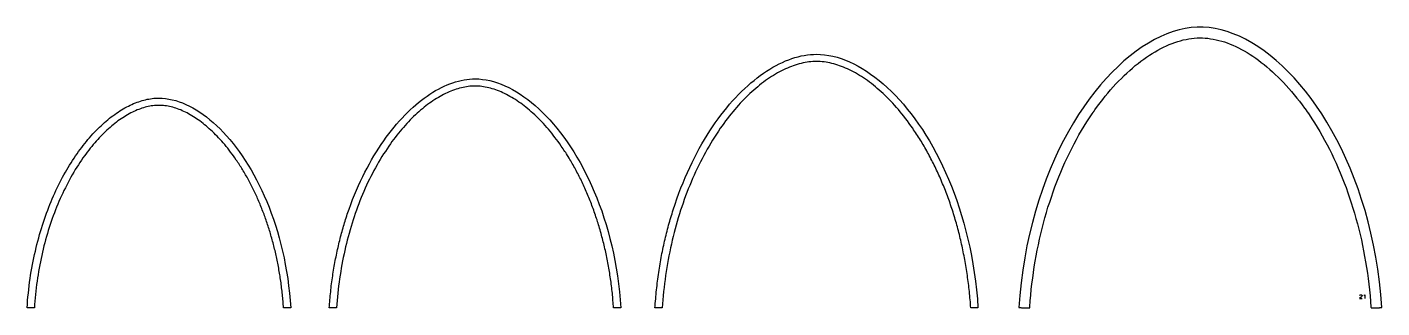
# Model space of a CAD drawing. Extents: x 57 to 189, y -88 to -29.
# Drawn here: x 133.5 to 151.11, y -59.39 to -55.74 of the extents above; entities that cross this region are included whole.
import ezdxf

# ---------------------------------------------------------------- set-up
doc = ezdxf.new("R2010")
doc.units = 0
doc.layers.add('NAILERS', color=18, linetype='CONTINUOUS')

msp = doc.modelspace()

# ---------------------------------------------------------------- linework, layer by layer
at = {"layer": 'NAILERS'}
for points in [[(151.108, -59.387), (151.095, -59.219), (151.077, -59.053), (151.055, -58.89), (151.03, -58.73), (151, -58.574), (150.966, -58.42), (150.929, -58.271), (150.889, -58.124), (150.845, -57.982), (150.798, -57.842), (150.748, -57.707), (150.695, -57.575), (150.64, -57.448), (150.582, -57.324), (150.521, -57.204), (150.458, -57.088), (150.393, -56.977), (150.326, -56.869), (150.257, -56.766), (150.187, -56.668), (150.114, -56.574), (150.041, -56.484), (149.966, -56.399), (149.89, -56.319), (149.813, -56.244), (149.735, -56.173), (149.656, -56.108), (149.577, -56.048), (149.497, -55.992), (149.417, -55.942), (149.337, -55.897), (149.257, -55.858), (149.177, -55.824), (149.097, -55.795), (149.018, -55.772), (148.939, -55.755), (148.861, -55.744), (148.784, -55.738), (148.707, -55.738), (148.63, -55.744), (148.552, -55.756), (148.473, -55.774), (148.394, -55.797), (148.314, -55.826), (148.234, -55.861), (148.154, -55.901), (148.074, -55.946), (147.994, -55.996), (147.914, -56.052), (147.835, -56.113), (147.756, -56.179), (147.679, -56.25), (147.602, -56.325), (147.525, -56.406), (147.451, -56.491), (147.377, -56.581), (147.305, -56.675), (147.235, -56.774), (147.166, -56.877), (147.099, -56.985), (147.034, -57.097), (146.971, -57.213), (146.911, -57.333), (146.853, -57.457), (146.798, -57.585), (146.745, -57.717), (146.695, -57.853), (146.649, -57.992), (146.605, -58.135), (146.565, -58.282), (146.528, -58.432), (146.495, -58.585), (146.465, -58.742), (146.44, -58.902), (146.418, -59.065), (146.401, -59.231), (146.389, -59.387), (146.389, -59.387), (146.39, -59.387), (146.391, -59.388), (146.393, -59.388), (146.396, -59.388), (146.398, -59.388), (146.401, -59.388), (146.405, -59.388), (146.409, -59.388), (146.413, -59.388), (146.417, -59.388), (146.422, -59.389), (146.427, -59.389), (146.432, -59.389), (146.437, -59.389), (146.442, -59.389), (146.448, -59.389), (146.453, -59.39), (146.459, -59.39), (146.464, -59.39), (146.47, -59.39), (146.475, -59.39), (146.48, -59.39), (146.486, -59.391), (146.491, -59.391), (146.496, -59.391), (146.5, -59.391), (146.505, -59.391), (146.509, -59.391), (146.513, -59.392), (146.516, -59.392), (146.52, -59.392), (146.523, -59.392), (146.525, -59.392), (146.527, -59.392), (146.529, -59.392), (146.53, -59.392), (146.53, -59.392), (146.53, -59.392), (146.53, -59.392), (146.53, -59.392), (146.53, -59.392), (146.53, -59.392), (146.53, -59.391), (146.53, -59.391), (146.53, -59.391), (146.53, -59.391), (146.53, -59.391), (146.53, -59.391), (146.53, -59.391), (146.53, -59.391), (146.53, -59.39), (146.53, -59.39), (146.53, -59.39), (146.53, -59.39), (146.53, -59.39), (146.53, -59.39), (146.53, -59.39), (146.53, -59.39), (146.53, -59.389), (146.53, -59.389), (146.53, -59.389), (146.53, -59.389), (146.53, -59.389), (146.53, -59.389), (146.53, -59.389), (146.53, -59.389), (146.53, -59.389), (146.53, -59.388), (146.53, -59.388), (146.53, -59.388), (146.53, -59.388), (146.53, -59.388), (146.53, -59.388), (146.53, -59.388), (146.53, -59.388), (146.531, -59.376), (146.537, -59.301), (146.543, -59.226), (146.551, -59.152), (146.559, -59.078), (146.569, -59.004), (146.579, -58.931), (146.59, -58.858), (146.602, -58.785), (146.615, -58.713), (146.628, -58.641), (146.643, -58.57), (146.658, -58.499), (146.674, -58.428), (146.692, -58.358), (146.71, -58.289), (146.728, -58.219), (146.748, -58.151), (146.768, -58.083), (146.79, -58.016), (146.812, -57.949), (146.835, -57.883), (146.859, -57.817), (146.883, -57.752), (146.908, -57.688), (146.934, -57.624), (146.961, -57.561), (146.989, -57.499), (147.017, -57.438), (147.047, -57.377), (147.077, -57.317), (147.107, -57.257), (147.139, -57.199), (147.171, -57.141), (147.204, -57.084), (147.238, -57.028), (147.272, -56.973), (147.307, -56.919), (147.343, -56.865), (147.355, -56.849), (147.355, -56.848), (147.356, -56.848), (147.356, -56.847), (147.356, -56.846), (147.357, -56.846), (147.357, -56.845), (147.358, -56.844), (147.358, -56.844), (147.359, -56.843), (147.359, -56.842), (147.36, -56.842), (147.36, -56.841), (147.36, -56.84), (147.361, -56.84), (147.361, -56.839), (147.362, -56.838), (147.362, -56.838), (147.363, -56.837), (147.363, -56.837), (147.364, -56.836), (147.364, -56.835), (147.365, -56.835), (147.365, -56.834), (147.365, -56.833), (147.366, -56.833), (147.366, -56.832), (147.367, -56.831), (147.367, -56.831), (147.368, -56.83), (147.368, -56.829), (147.369, -56.829), (147.369, -56.828), (147.369, -56.828), (147.37, -56.827), (147.37, -56.826), (147.371, -56.826), (147.371, -56.825), (147.379, -56.814), (147.412, -56.768), (147.445, -56.724), (147.479, -56.68), (147.512, -56.638), (147.547, -56.596), (147.581, -56.556), (147.616, -56.517), (147.651, -56.478), (147.686, -56.441), (147.722, -56.405), (147.758, -56.37), (147.793, -56.336), (147.83, -56.303), (147.866, -56.271), (147.902, -56.24), (147.939, -56.211), (147.976, -56.182), (148.012, -56.155), (148.049, -56.129), (148.086, -56.105), (148.123, -56.081), (148.16, -56.059), (148.197, -56.038), (148.234, -56.018), (148.271, -55.999), (148.308, -55.982), (148.345, -55.966), (148.381, -55.951), (148.418, -55.938), (148.455, -55.926), (148.491, -55.915), (148.527, -55.906), (148.563, -55.898), (148.599, -55.891), (148.635, -55.886), (148.67, -55.882), (148.706, -55.88), (148.741, -55.879), (148.775, -55.879), (148.81, -55.881), (148.846, -55.884), (148.881, -55.889), (148.917, -55.895), (148.953, -55.902), (148.989, -55.911), (149.026, -55.921), (149.062, -55.932), (149.099, -55.945), (149.135, -55.959), (149.172, -55.975), (149.209, -55.991), (149.246, -56.009), (149.283, -56.028), (149.32, -56.049), (149.357, -56.071), (149.394, -56.094), (149.431, -56.118), (149.468, -56.143), (149.505, -56.17), (149.541, -56.198), (149.578, -56.227), (149.614, -56.257), (149.651, -56.288), (149.687, -56.32), (149.723, -56.354), (149.759, -56.388), (149.794, -56.424), (149.83, -56.461), (149.865, -56.499), (149.9, -56.538), (149.935, -56.578), (149.969, -56.619), (150.003, -56.661), (150.037, -56.704), (150.07, -56.748), (150.103, -56.793), (150.126, -56.825), (150.126, -56.825), (150.127, -56.826), (150.127, -56.827), (150.128, -56.828), (150.128, -56.829), (150.129, -56.829), (150.129, -56.83), (150.13, -56.831), (150.131, -56.832), (150.131, -56.832), (150.132, -56.833), (150.132, -56.834), (150.133, -56.835), (150.133, -56.835), (150.134, -56.836), (150.134, -56.837), (150.135, -56.838), (150.135, -56.839), (150.136, -56.839), (150.136, -56.84), (150.137, -56.841), (150.138, -56.842), (150.138, -56.842), (150.139, -56.843), (150.139, -56.844), (150.14, -56.845), (150.14, -56.846), (150.141, -56.846), (150.141, -56.847), (150.142, -56.848), (150.142, -56.849), (150.143, -56.849), (150.143, -56.85), (150.144, -56.851), (150.144, -56.852), (150.145, -56.852), (150.146, -56.853), (150.146, -56.854), (150.146, -56.854), (150.146, -56.854), (150.146, -56.854), (150.146, -56.854), (150.146, -56.854), (150.146, -56.855), (150.146, -56.855), (150.147, -56.855), (150.147, -56.855), (150.147, -56.855), (150.147, -56.855), (150.147, -56.855), (150.147, -56.855), (150.147, -56.855), (150.147, -56.855), (150.147, -56.855), (150.147, -56.855), (150.147, -56.855), (150.147, -56.855), (150.147, -56.855), (150.147, -56.855), (150.147, -56.855), (150.147, -56.856), (150.147, -56.856), (150.147, -56.856), (150.147, -56.856), (150.147, -56.856), (150.147, -56.856), (150.147, -56.856), (150.147, -56.856), (150.148, -56.856), (150.148, -56.856), (150.148, -56.856), (150.148, -56.856), (150.148, -56.856), (150.148, -56.856), (150.148, -56.856), (150.148, -56.856), (150.162, -56.877), (150.197, -56.93), (150.232, -56.985), (150.266, -57.04), (150.3, -57.096), (150.332, -57.153), (150.364, -57.21), (150.396, -57.269), (150.426, -57.328), (150.456, -57.388), (150.485, -57.448), (150.513, -57.51), (150.54, -57.572), (150.567, -57.635), (150.593, -57.698), (150.618, -57.763), (150.642, -57.827), (150.666, -57.893), (150.689, -57.959), (150.71, -58.025), (150.732, -58.093), (150.752, -58.16), (150.771, -58.229), (150.79, -58.298), (150.808, -58.367), (150.825, -58.437), (150.841, -58.507), (150.856, -58.578), (150.87, -58.649), (150.884, -58.721), (150.897, -58.793), (150.908, -58.865), (150.919, -58.938), (150.929, -59.011), (150.939, -59.085), (150.947, -59.158), (150.954, -59.233), (150.961, -59.307), (150.966, -59.382), (150.967, -59.388), (150.967, -59.388), (150.967, -59.388), (150.967, -59.388), (150.967, -59.388), (150.967, -59.388), (150.967, -59.388), (150.967, -59.388), (150.967, -59.389), (150.967, -59.389), (150.967, -59.389), (150.967, -59.389), (150.967, -59.389), (150.967, -59.389), (150.967, -59.389), (150.967, -59.389), (150.967, -59.389), (150.967, -59.39), (150.967, -59.39), (150.967, -59.39), (150.967, -59.39), (150.967, -59.39), (150.967, -59.39), (150.967, -59.39), (150.967, -59.39), (150.967, -59.391), (150.967, -59.391), (150.967, -59.391), (150.967, -59.391), (150.967, -59.391), (150.967, -59.391), (150.967, -59.391), (150.967, -59.391), (150.967, -59.392), (150.967, -59.392), (150.967, -59.392), (150.967, -59.392), (150.967, -59.392), (150.967, -59.392), (150.968, -59.392), (150.969, -59.392), (150.97, -59.392), (150.972, -59.392), (150.975, -59.392), (150.978, -59.392), (150.981, -59.392), (150.984, -59.392), (150.988, -59.391), (150.993, -59.391), (150.997, -59.391), (151.002, -59.391), (151.007, -59.391), (151.012, -59.391), (151.017, -59.39), (151.022, -59.39), (151.028, -59.39), (151.033, -59.39), (151.039, -59.39), (151.044, -59.39), (151.05, -59.389), (151.055, -59.389), (151.061, -59.389), (151.066, -59.389), (151.071, -59.389), (151.076, -59.389), (151.08, -59.388), (151.085, -59.388), (151.089, -59.388), (151.092, -59.388), (151.096, -59.388), (151.099, -59.388), (151.102, -59.388), (151.104, -59.388), (151.106, -59.388), (151.107, -59.387), (151.108, -59.387)], [(145.858, -59.392), (145.858, -59.392), (145.858, -59.392), (145.857, -59.392), (145.857, -59.392), (145.856, -59.392), (145.855, -59.392), (145.853, -59.392), (145.852, -59.392), (145.85, -59.392), (145.849, -59.392), (145.847, -59.392), (145.845, -59.392), (145.843, -59.392), (145.84, -59.392), (145.838, -59.392), (145.836, -59.392), (145.833, -59.392), (145.831, -59.392), (145.828, -59.392), (145.825, -59.392), (145.823, -59.392), (145.82, -59.392), (145.817, -59.392), (145.814, -59.392), (145.811, -59.392), (145.809, -59.392), (145.806, -59.392), (145.803, -59.392), (145.8, -59.392), (145.797, -59.392), (145.795, -59.392), (145.792, -59.392), (145.79, -59.392), (145.787, -59.392), (145.785, -59.392), (145.782, -59.392), (145.78, -59.392), (145.778, -59.392), (145.776, -59.392), (145.774, -59.392), (145.772, -59.392), (145.771, -59.392), (145.769, -59.392), (145.768, -59.392), (145.767, -59.392), (145.766, -59.392), (145.765, -59.392), (145.765, -59.392), (145.764, -59.392), (145.764, -59.392), (145.762, -59.366), (145.761, -59.339), (145.759, -59.312), (145.756, -59.286), (145.754, -59.259), (145.752, -59.233), (145.749, -59.206), (145.746, -59.18), (145.744, -59.154), (145.741, -59.127), (145.738, -59.101), (145.734, -59.075), (145.731, -59.049), (145.728, -59.023), (145.724, -58.997), (145.721, -58.971), (145.717, -58.945), (145.713, -58.919), (145.709, -58.893), (145.705, -58.867), (145.701, -58.841), (145.696, -58.816), (145.692, -58.79), (145.687, -58.764), (145.682, -58.739), (145.677, -58.713), (145.672, -58.688), (145.667, -58.663), (145.662, -58.637), (145.657, -58.612), (145.651, -58.587), (145.646, -58.562), (145.64, -58.537), (145.634, -58.512), (145.628, -58.487), (145.622, -58.462), (145.616, -58.438), (145.61, -58.413), (145.604, -58.388), (145.597, -58.364), (145.591, -58.339), (145.584, -58.315), (145.577, -58.291), (145.57, -58.266), (145.563, -58.242), (145.556, -58.218), (145.549, -58.194), (145.541, -58.17), (145.534, -58.146), (145.526, -58.122), (145.518, -58.099), (145.511, -58.075), (145.503, -58.052), (145.495, -58.028), (145.486, -58.005), (145.478, -57.981), (145.47, -57.958), (145.461, -57.935), (145.453, -57.912), (145.444, -57.889), (145.435, -57.866), (145.426, -57.844), (145.417, -57.821), (145.408, -57.798), (145.399, -57.776), (145.389, -57.754), (145.38, -57.731), (145.37, -57.709), (145.361, -57.687), (145.351, -57.665), (145.341, -57.643), (145.331, -57.621), (145.321, -57.6), (145.311, -57.578), (145.3, -57.557), (145.29, -57.535), (145.279, -57.514), (145.269, -57.493), (145.258, -57.472), (145.247, -57.451), (145.236, -57.43), (145.225, -57.409), (145.214, -57.388), (145.203, -57.368), (145.192, -57.347), (145.18, -57.327), (145.169, -57.307), (145.157, -57.287), (145.145, -57.267), (145.133, -57.247), (145.122, -57.227), (145.109, -57.208), (145.097, -57.188), (145.085, -57.169), (145.073, -57.15), (145.06, -57.13), (145.048, -57.111), (145.035, -57.092), (145.022, -57.074), (145.01, -57.055), (144.987, -57.023), (144.964, -56.991), (144.941, -56.959), (144.918, -56.929), (144.894, -56.898), (144.87, -56.869), (144.847, -56.84), (144.823, -56.811), (144.798, -56.783), (144.774, -56.756), (144.75, -56.729), (144.725, -56.703), (144.7, -56.677), (144.675, -56.652), (144.65, -56.627), (144.625, -56.603), (144.6, -56.58), (144.575, -56.558), (144.549, -56.536), (144.524, -56.514), (144.498, -56.493), (144.473, -56.473), (144.447, -56.454), (144.421, -56.435), (144.396, -56.416), (144.37, -56.399), (144.344, -56.382), (144.318, -56.366), (144.292, -56.35), (144.267, -56.335), (144.241, -56.321), (144.215, -56.307), (144.189, -56.295), (144.163, -56.282), (144.137, -56.271), (144.112, -56.26), (144.086, -56.25), (144.06, -56.241), (144.035, -56.232), (144.009, -56.224), (143.984, -56.217), (143.958, -56.211), (143.933, -56.205), (143.908, -56.2), (143.883, -56.196), (143.858, -56.192), (143.833, -56.19), (143.808, -56.188), (143.784, -56.186), (143.759, -56.186), (143.735, -56.186), (143.71, -56.188), (143.686, -56.19), (143.661, -56.192), (143.636, -56.196), (143.611, -56.2), (143.586, -56.205), (143.56, -56.211), (143.535, -56.217), (143.509, -56.224), (143.484, -56.232), (143.458, -56.241), (143.433, -56.25), (143.407, -56.26), (143.381, -56.271), (143.356, -56.282), (143.33, -56.295), (143.304, -56.307), (143.278, -56.321), (143.252, -56.335), (143.226, -56.35), (143.201, -56.366), (143.175, -56.382), (143.149, -56.399), (143.123, -56.416), (143.097, -56.435), (143.072, -56.454), (143.046, -56.473), (143.02, -56.493), (142.995, -56.514), (142.969, -56.536), (142.944, -56.558), (142.919, -56.58), (142.894, -56.603), (142.868, -56.627), (142.843, -56.652), (142.819, -56.677), (142.794, -56.703), (142.769, -56.729), (142.745, -56.756), (142.72, -56.783), (142.696, -56.811), (142.672, -56.84), (142.648, -56.869), (142.625, -56.898), (142.601, -56.929), (142.578, -56.959), (142.555, -56.991), (142.532, -57.023), (142.509, -57.055), (142.484, -57.092), (142.458, -57.13), (142.434, -57.169), (142.409, -57.208), (142.385, -57.247), (142.362, -57.287), (142.339, -57.327), (142.316, -57.368), (142.293, -57.409), (142.271, -57.451), (142.25, -57.493), (142.229, -57.535), (142.208, -57.578), (142.188, -57.621), (142.168, -57.665), (142.148, -57.709), (142.129, -57.754), (142.111, -57.798), (142.093, -57.844), (142.075, -57.889), (142.058, -57.935), (142.041, -57.981), (142.024, -58.028), (142.008, -58.075), (141.993, -58.122), (141.978, -58.17), (141.963, -58.218), (141.949, -58.266), (141.935, -58.315), (141.922, -58.364), (141.909, -58.413), (141.896, -58.462), (141.884, -58.512), (141.873, -58.562), (141.862, -58.612), (141.851, -58.663), (141.841, -58.713), (141.832, -58.764), (141.823, -58.816), (141.814, -58.867), (141.806, -58.919), (141.798, -58.971), (141.791, -59.023), (141.784, -59.075), (141.778, -59.127), (141.772, -59.18), (141.767, -59.233), (141.762, -59.286), (141.758, -59.339), (141.754, -59.392), (141.754, -59.392), (141.754, -59.392), (141.753, -59.392), (141.753, -59.392), (141.752, -59.392), (141.751, -59.392), (141.749, -59.392), (141.748, -59.392), (141.746, -59.392), (141.745, -59.392), (141.743, -59.392), (141.741, -59.392), (141.739, -59.392), (141.736, -59.392), (141.734, -59.392), (141.732, -59.392), (141.729, -59.392), (141.727, -59.392), (141.724, -59.392), (141.721, -59.392), (141.719, -59.392), (141.716, -59.392), (141.713, -59.392), (141.71, -59.392), (141.707, -59.392), (141.705, -59.392), (141.702, -59.392), (141.699, -59.392), (141.696, -59.392), (141.693, -59.392), (141.691, -59.392), (141.688, -59.392), (141.686, -59.392), (141.683, -59.392), (141.681, -59.392), (141.678, -59.392), (141.676, -59.392), (141.674, -59.392), (141.672, -59.392), (141.67, -59.392), (141.668, -59.392), (141.667, -59.392), (141.665, -59.392), (141.664, -59.392), (141.663, -59.392), (141.662, -59.392), (141.661, -59.392), (141.661, -59.392), (141.66, -59.392), (141.66, -59.392), (141.662, -59.363), (141.664, -59.333), (141.667, -59.304), (141.669, -59.275), (141.672, -59.245), (141.674, -59.216), (141.677, -59.187), (141.68, -59.159), (141.683, -59.13), (141.687, -59.101), (141.69, -59.072), (141.693, -59.044), (141.697, -59.016), (141.701, -58.987), (141.705, -58.959), (141.709, -58.931), (141.713, -58.903), (141.717, -58.875), (141.722, -58.848), (141.727, -58.82), (141.731, -58.792), (141.736, -58.765), (141.741, -58.738), (141.746, -58.711), (141.751, -58.683), (141.757, -58.656), (141.762, -58.63), (141.768, -58.603), (141.773, -58.576), (141.779, -58.55), (141.785, -58.523), (141.791, -58.497), (141.798, -58.471), (141.804, -58.445), (141.81, -58.419), (141.817, -58.393), (141.823, -58.367), (141.83, -58.342), (141.837, -58.316), (141.844, -58.291), (141.851, -58.265), (141.858, -58.24), (141.866, -58.215), (141.873, -58.19), (141.881, -58.166), (141.888, -58.141), (141.896, -58.116), (141.904, -58.092), (141.912, -58.068), (141.92, -58.043), (141.944, -57.972), (141.97, -57.901), (141.997, -57.831), (142.024, -57.763), (142.052, -57.696), (142.081, -57.63), (142.111, -57.565), (142.141, -57.501), (142.172, -57.439), (142.204, -57.377), (142.236, -57.317), (142.269, -57.259), (142.303, -57.201), (142.337, -57.145), (142.372, -57.09), (142.408, -57.036), (142.444, -56.984), (142.48, -56.933), (142.517, -56.884), (142.554, -56.835), (142.592, -56.789), (142.63, -56.743), (142.669, -56.699), (142.708, -56.657), (142.747, -56.615), (142.786, -56.576), (142.826, -56.537), (142.866, -56.501), (142.906, -56.465), (142.947, -56.431), (142.987, -56.399), (143.028, -56.368), (143.069, -56.339), (143.11, -56.312), (143.151, -56.285), (143.192, -56.261), (143.233, -56.238), (143.274, -56.217), (143.316, -56.197), (143.357, -56.179), (143.398, -56.163), (143.438, -56.148), (143.479, -56.135), (143.52, -56.124), (143.56, -56.114), (143.601, -56.106), (143.641, -56.1), (143.681, -56.095), (143.72, -56.093), (143.759, -56.092), (143.812, -56.093), (143.865, -56.098), (143.918, -56.106), (143.972, -56.117), (144.026, -56.131), (144.08, -56.148), (144.135, -56.168), (144.19, -56.191), (144.244, -56.217), (144.299, -56.246), (144.354, -56.277), (144.409, -56.312), (144.463, -56.349), (144.518, -56.389), (144.572, -56.431), (144.626, -56.477), (144.679, -56.525), (144.732, -56.576), (144.785, -56.629), (144.837, -56.685), (144.888, -56.743), (144.939, -56.804), (144.989, -56.867), (145.039, -56.933), (145.087, -57.001), (145.135, -57.072), (145.181, -57.145), (145.227, -57.22), (145.271, -57.298), (145.315, -57.377), (145.357, -57.459), (145.398, -57.543), (145.438, -57.63), (145.476, -57.718), (145.513, -57.808), (145.549, -57.901), (145.583, -57.995), (145.615, -58.092), (145.646, -58.19), (145.675, -58.291), (145.702, -58.393), (145.727, -58.497), (145.751, -58.603), (145.773, -58.711), (145.792, -58.82), (145.81, -58.931), (145.825, -59.044), (145.839, -59.159), (145.85, -59.275)], [(141.216, -59.392), (141.216, -59.392), (141.215, -59.392), (141.215, -59.392), (141.214, -59.392), (141.213, -59.392), (141.212, -59.392), (141.211, -59.392), (141.209, -59.392), (141.208, -59.392), (141.206, -59.392), (141.204, -59.392), (141.202, -59.392), (141.2, -59.392), (141.198, -59.392), (141.195, -59.392), (141.193, -59.392), (141.191, -59.392), (141.188, -59.392), (141.185, -59.392), (141.183, -59.392), (141.18, -59.392), (141.177, -59.392), (141.174, -59.392), (141.172, -59.392), (141.169, -59.392), (141.166, -59.392), (141.163, -59.392), (141.16, -59.392), (141.158, -59.392), (141.155, -59.392), (141.152, -59.392), (141.149, -59.392), (141.147, -59.392), (141.144, -59.392), (141.142, -59.392), (141.14, -59.392), (141.137, -59.392), (141.135, -59.392), (141.133, -59.392), (141.131, -59.392), (141.13, -59.392), (141.128, -59.392), (141.127, -59.392), (141.125, -59.392), (141.124, -59.392), (141.123, -59.392), (141.123, -59.392), (141.122, -59.392), (141.122, -59.392), (141.122, -59.392), (141.12, -59.368), (141.118, -59.344), (141.116, -59.32), (141.114, -59.296), (141.112, -59.273), (141.11, -59.249), (141.108, -59.225), (141.106, -59.201), (141.103, -59.177), (141.1, -59.154), (141.098, -59.13), (141.095, -59.106), (141.092, -59.083), (141.089, -59.059), (141.086, -59.036), (141.082, -59.012), (141.079, -58.989), (141.075, -58.966), (141.072, -58.942), (141.068, -58.919), (141.064, -58.896), (141.06, -58.873), (141.056, -58.85), (141.052, -58.827), (141.048, -58.804), (141.043, -58.781), (141.039, -58.758), (141.034, -58.735), (141.03, -58.712), (141.025, -58.69), (141.02, -58.667), (141.015, -58.644), (141.01, -58.622), (141.005, -58.599), (140.999, -58.577), (140.994, -58.554), (140.988, -58.532), (140.983, -58.51), (140.977, -58.488), (140.971, -58.466), (140.965, -58.444), (140.959, -58.422), (140.953, -58.4), (140.947, -58.378), (140.94, -58.356), (140.934, -58.334), (140.927, -58.313), (140.921, -58.291), (140.914, -58.27), (140.907, -58.248), (140.9, -58.227), (140.893, -58.206), (140.886, -58.184), (140.879, -58.163), (140.871, -58.142), (140.864, -58.121), (140.856, -58.1), (140.849, -58.08), (140.841, -58.059), (140.833, -58.038), (140.825, -58.018), (140.817, -57.997), (140.809, -57.977), (140.801, -57.956), (140.792, -57.936), (140.784, -57.916), (140.775, -57.896), (140.767, -57.876), (140.758, -57.856), (140.749, -57.836), (140.74, -57.817), (140.731, -57.797), (140.722, -57.777), (140.713, -57.758), (140.704, -57.739), (140.694, -57.719), (140.685, -57.7), (140.675, -57.681), (140.666, -57.662), (140.656, -57.643), (140.646, -57.624), (140.636, -57.606), (140.626, -57.587), (140.616, -57.569), (140.606, -57.55), (140.596, -57.532), (140.585, -57.514), (140.575, -57.496), (140.564, -57.478), (140.554, -57.46), (140.543, -57.442), (140.532, -57.424), (140.521, -57.407), (140.51, -57.389), (140.499, -57.372), (140.488, -57.355), (140.476, -57.338), (140.465, -57.321), (140.454, -57.304), (140.442, -57.287), (140.422, -57.258), (140.401, -57.229), (140.38, -57.201), (140.359, -57.173), (140.338, -57.146), (140.317, -57.12), (140.296, -57.093), (140.274, -57.068), (140.252, -57.043), (140.231, -57.018), (140.209, -56.994), (140.187, -56.97), (140.164, -56.947), (140.142, -56.925), (140.12, -56.903), (140.097, -56.881), (140.074, -56.86), (140.052, -56.84), (140.029, -56.82), (140.006, -56.801), (139.983, -56.782), (139.96, -56.764), (139.937, -56.747), (139.914, -56.73), (139.891, -56.713), (139.868, -56.697), (139.845, -56.682), (139.822, -56.668), (139.799, -56.654), (139.775, -56.64), (139.752, -56.627), (139.729, -56.615), (139.706, -56.604), (139.683, -56.593), (139.66, -56.582), (139.637, -56.573), (139.614, -56.564), (139.591, -56.555), (139.568, -56.548), (139.545, -56.541), (139.522, -56.534), (139.5, -56.528), (139.477, -56.523), (139.454, -56.519), (139.432, -56.515), (139.41, -56.512), (139.387, -56.509), (139.365, -56.508), (139.343, -56.507), (139.321, -56.506), (139.299, -56.507), (139.277, -56.508), (139.255, -56.509), (139.233, -56.512), (139.211, -56.515), (139.188, -56.519), (139.166, -56.523), (139.143, -56.528), (139.12, -56.534), (139.098, -56.541), (139.075, -56.548), (139.052, -56.555), (139.029, -56.564), (139.006, -56.573), (138.983, -56.582), (138.96, -56.593), (138.936, -56.604), (138.913, -56.615), (138.89, -56.627), (138.867, -56.64), (138.844, -56.654), (138.821, -56.668), (138.798, -56.682), (138.774, -56.697), (138.751, -56.713), (138.728, -56.73), (138.705, -56.747), (138.682, -56.764), (138.659, -56.782), (138.636, -56.801), (138.613, -56.82), (138.591, -56.84), (138.568, -56.86), (138.545, -56.881), (138.523, -56.903), (138.501, -56.925), (138.478, -56.947), (138.456, -56.97), (138.434, -56.994), (138.412, -57.018), (138.39, -57.043), (138.368, -57.068), (138.347, -57.093), (138.325, -57.12), (138.304, -57.146), (138.283, -57.173), (138.262, -57.201), (138.241, -57.229), (138.221, -57.258), (138.2, -57.287), (138.177, -57.321), (138.155, -57.355), (138.132, -57.389), (138.111, -57.424), (138.089, -57.46), (138.068, -57.496), (138.047, -57.532), (138.026, -57.569), (138.006, -57.606), (137.986, -57.643), (137.967, -57.681), (137.948, -57.719), (137.929, -57.758), (137.911, -57.797), (137.893, -57.836), (137.876, -57.876), (137.859, -57.916), (137.842, -57.956), (137.825, -57.997), (137.809, -58.038), (137.794, -58.08), (137.779, -58.121), (137.764, -58.163), (137.749, -58.206), (137.735, -58.248), (137.722, -58.291), (137.709, -58.334), (137.696, -58.378), (137.683, -58.422), (137.671, -58.466), (137.66, -58.51), (137.649, -58.554), (137.638, -58.599), (137.628, -58.644), (137.618, -58.69), (137.608, -58.735), (137.599, -58.781), (137.59, -58.827), (137.582, -58.873), (137.575, -58.919), (137.567, -58.966), (137.56, -59.012), (137.554, -59.059), (137.548, -59.106), (137.542, -59.154), (137.537, -59.201), (137.532, -59.249), (137.528, -59.296), (137.524, -59.344), (137.521, -59.392), (137.521, -59.392), (137.52, -59.392), (137.52, -59.392), (137.519, -59.392), (137.518, -59.392), (137.517, -59.392), (137.516, -59.392), (137.514, -59.392), (137.513, -59.392), (137.511, -59.392), (137.509, -59.392), (137.507, -59.392), (137.505, -59.392), (137.503, -59.392), (137.501, -59.392), (137.498, -59.392), (137.496, -59.392), (137.493, -59.392), (137.49, -59.392), (137.488, -59.392), (137.485, -59.392), (137.482, -59.392), (137.479, -59.392), (137.477, -59.392), (137.474, -59.392), (137.471, -59.392), (137.468, -59.392), (137.465, -59.392), (137.463, -59.392), (137.46, -59.392), (137.457, -59.392), (137.455, -59.392), (137.452, -59.392), (137.449, -59.392), (137.447, -59.392), (137.445, -59.392), (137.443, -59.392), (137.44, -59.392), (137.438, -59.392), (137.437, -59.392), (137.435, -59.392), (137.433, -59.392), (137.432, -59.392), (137.43, -59.392), (137.429, -59.392), (137.428, -59.392), (137.428, -59.392), (137.427, -59.392), (137.427, -59.392), (137.427, -59.392), (137.429, -59.366), (137.43, -59.339), (137.432, -59.313), (137.435, -59.286), (137.437, -59.26), (137.439, -59.233), (137.442, -59.207), (137.445, -59.181), (137.447, -59.155), (137.45, -59.129), (137.453, -59.104), (137.457, -59.078), (137.46, -59.052), (137.463, -59.027), (137.467, -59.001), (137.471, -58.976), (137.474, -58.951), (137.478, -58.926), (137.482, -58.9), (137.487, -58.876), (137.491, -58.851), (137.495, -58.826), (137.5, -58.801), (137.504, -58.777), (137.509, -58.752), (137.514, -58.728), (137.519, -58.704), (137.524, -58.679), (137.529, -58.655), (137.534, -58.631), (137.54, -58.608), (137.545, -58.584), (137.551, -58.56), (137.556, -58.537), (137.562, -58.513), (137.568, -58.49), (137.574, -58.467), (137.58, -58.443), (137.586, -58.42), (137.593, -58.398), (137.599, -58.375), (137.606, -58.352), (137.612, -58.329), (137.619, -58.307), (137.626, -58.285), (137.632, -58.262), (137.639, -58.24), (137.647, -58.218), (137.654, -58.196), (137.661, -58.174), (137.683, -58.109), (137.706, -58.046), (137.73, -57.983), (137.755, -57.921), (137.78, -57.86), (137.806, -57.801), (137.833, -57.742), (137.861, -57.684), (137.889, -57.628), (137.917, -57.573), (137.947, -57.519), (137.977, -57.466), (138.007, -57.414), (138.038, -57.363), (138.069, -57.313), (138.101, -57.265), (138.134, -57.218), (138.167, -57.172), (138.2, -57.127), (138.234, -57.083), (138.268, -57.041), (138.302, -57), (138.337, -56.96), (138.372, -56.922), (138.407, -56.885), (138.443, -56.849), (138.479, -56.814), (138.515, -56.781), (138.551, -56.749), (138.588, -56.719), (138.624, -56.69), (138.661, -56.662), (138.698, -56.635), (138.735, -56.61), (138.772, -56.587), (138.809, -56.565), (138.846, -56.544), (138.884, -56.525), (138.921, -56.507), (138.958, -56.491), (138.995, -56.476), (139.032, -56.463), (139.068, -56.451), (139.105, -56.441), (139.142, -56.432), (139.178, -56.425), (139.214, -56.419), (139.25, -56.415), (139.286, -56.413), (139.321, -56.412), (139.369, -56.413), (139.416, -56.418), (139.464, -56.425), (139.513, -56.435), (139.562, -56.447), (139.611, -56.463), (139.66, -56.481), (139.709, -56.501), (139.759, -56.525), (139.808, -56.551), (139.858, -56.579), (139.907, -56.61), (139.957, -56.644), (140.006, -56.68), (140.055, -56.719), (140.103, -56.76), (140.152, -56.803), (140.199, -56.849), (140.247, -56.897), (140.294, -56.947), (140.34, -57), (140.386, -57.055), (140.431, -57.112), (140.476, -57.172), (140.52, -57.233), (140.562, -57.297), (140.605, -57.363), (140.646, -57.431), (140.686, -57.501), (140.725, -57.573), (140.763, -57.647), (140.8, -57.723), (140.836, -57.801), (140.871, -57.88), (140.904, -57.962), (140.936, -58.046), (140.967, -58.131), (140.996, -58.218), (141.024, -58.307), (141.05, -58.398), (141.075, -58.49), (141.097, -58.584), (141.119, -58.679), (141.138, -58.777), (141.156, -58.876), (141.172, -58.976), (141.186, -59.078), (141.198, -59.181), (141.208, -59.286)], [(136.926, -59.392), (136.925, -59.392), (136.925, -59.392), (136.925, -59.392), (136.924, -59.392), (136.923, -59.392), (136.922, -59.392), (136.921, -59.392), (136.919, -59.392), (136.917, -59.392), (136.916, -59.392), (136.914, -59.392), (136.912, -59.392), (136.91, -59.392), (136.908, -59.392), (136.905, -59.392), (136.903, -59.392), (136.9, -59.392), (136.898, -59.392), (136.895, -59.392), (136.892, -59.392), (136.89, -59.392), (136.887, -59.392), (136.884, -59.392), (136.881, -59.392), (136.878, -59.392), (136.876, -59.392), (136.873, -59.392), (136.87, -59.392), (136.867, -59.392), (136.865, -59.392), (136.862, -59.392), (136.859, -59.392), (136.857, -59.392), (136.854, -59.392), (136.852, -59.392), (136.849, -59.392), (136.847, -59.392), (136.845, -59.392), (136.843, -59.392), (136.841, -59.392), (136.839, -59.392), (136.838, -59.392), (136.836, -59.392), (136.835, -59.392), (136.834, -59.392), (136.833, -59.392), (136.832, -59.392), (136.832, -59.392), (136.831, -59.392), (136.831, -59.392), (136.83, -59.37), (136.828, -59.348), (136.827, -59.327), (136.825, -59.305), (136.823, -59.283), (136.821, -59.261), (136.819, -59.239), (136.817, -59.217), (136.815, -59.196), (136.812, -59.174), (136.81, -59.152), (136.807, -59.131), (136.804, -59.109), (136.802, -59.088), (136.799, -59.066), (136.796, -59.045), (136.793, -59.024), (136.79, -59.002), (136.786, -58.981), (136.783, -58.96), (136.779, -58.938), (136.776, -58.917), (136.772, -58.896), (136.769, -58.875), (136.765, -58.854), (136.761, -58.833), (136.757, -58.812), (136.753, -58.791), (136.748, -58.771), (136.744, -58.75), (136.74, -58.729), (136.735, -58.708), (136.73, -58.688), (136.726, -58.667), (136.721, -58.647), (136.716, -58.626), (136.711, -58.606), (136.706, -58.586), (136.701, -58.565), (136.695, -58.545), (136.69, -58.525), (136.685, -58.505), (136.679, -58.485), (136.673, -58.465), (136.668, -58.445), (136.662, -58.425), (136.656, -58.405), (136.65, -58.386), (136.644, -58.366), (136.638, -58.346), (136.631, -58.327), (136.625, -58.308), (136.619, -58.288), (136.612, -58.269), (136.605, -58.25), (136.599, -58.23), (136.592, -58.211), (136.585, -58.192), (136.578, -58.173), (136.571, -58.154), (136.564, -58.136), (136.556, -58.117), (136.549, -58.098), (136.542, -58.08), (136.534, -58.061), (136.527, -58.043), (136.519, -58.024), (136.511, -58.006), (136.503, -57.988), (136.495, -57.97), (136.487, -57.952), (136.479, -57.934), (136.471, -57.916), (136.463, -57.898), (136.454, -57.881), (136.446, -57.863), (136.437, -57.846), (136.429, -57.828), (136.42, -57.811), (136.411, -57.793), (136.402, -57.776), (136.393, -57.759), (136.384, -57.742), (136.375, -57.725), (136.366, -57.709), (136.357, -57.692), (136.347, -57.675), (136.338, -57.659), (136.328, -57.642), (136.319, -57.626), (136.309, -57.61), (136.299, -57.593), (136.289, -57.577), (136.279, -57.561), (136.269, -57.546), (136.259, -57.53), (136.249, -57.514), (136.239, -57.499), (136.229, -57.483), (136.218, -57.468), (136.2, -57.441), (136.181, -57.415), (136.163, -57.39), (136.144, -57.364), (136.125, -57.34), (136.106, -57.315), (136.086, -57.292), (136.067, -57.268), (136.048, -57.245), (136.028, -57.223), (136.008, -57.201), (135.988, -57.179), (135.968, -57.158), (135.948, -57.138), (135.928, -57.118), (135.908, -57.098), (135.888, -57.079), (135.867, -57.061), (135.847, -57.043), (135.826, -57.025), (135.806, -57.008), (135.785, -56.992), (135.765, -56.976), (135.744, -56.96), (135.723, -56.945), (135.702, -56.931), (135.682, -56.917), (135.661, -56.904), (135.64, -56.891), (135.619, -56.879), (135.598, -56.867), (135.578, -56.856), (135.557, -56.845), (135.536, -56.835), (135.516, -56.826), (135.495, -56.817), (135.474, -56.809), (135.454, -56.801), (135.433, -56.794), (135.413, -56.788), (135.392, -56.782), (135.372, -56.777), (135.351, -56.772), (135.331, -56.768), (135.311, -56.764), (135.291, -56.762), (135.271, -56.759), (135.251, -56.758), (135.232, -56.757), (135.212, -56.757), (135.192, -56.757), (135.173, -56.758), (135.153, -56.759), (135.133, -56.762), (135.113, -56.764), (135.093, -56.768), (135.073, -56.772), (135.052, -56.777), (135.032, -56.782), (135.012, -56.788), (134.991, -56.794), (134.971, -56.801), (134.95, -56.809), (134.929, -56.817), (134.909, -56.826), (134.888, -56.835), (134.867, -56.845), (134.846, -56.856), (134.826, -56.867), (134.805, -56.879), (134.784, -56.891), (134.763, -56.904), (134.743, -56.917), (134.722, -56.931), (134.701, -56.945), (134.68, -56.96), (134.66, -56.976), (134.639, -56.992), (134.618, -57.008), (134.598, -57.025), (134.577, -57.043), (134.557, -57.061), (134.536, -57.079), (134.516, -57.098), (134.496, -57.118), (134.476, -57.138), (134.456, -57.158), (134.436, -57.179), (134.416, -57.201), (134.396, -57.223), (134.377, -57.245), (134.357, -57.268), (134.338, -57.292), (134.318, -57.315), (134.299, -57.34), (134.28, -57.364), (134.262, -57.39), (134.243, -57.415), (134.224, -57.441), (134.206, -57.468), (134.185, -57.499), (134.165, -57.53), (134.145, -57.561), (134.125, -57.593), (134.106, -57.626), (134.086, -57.659), (134.068, -57.692), (134.049, -57.725), (134.031, -57.759), (134.013, -57.793), (133.996, -57.828), (133.978, -57.863), (133.962, -57.898), (133.945, -57.934), (133.929, -57.97), (133.913, -58.006), (133.898, -58.043), (133.882, -58.08), (133.868, -58.117), (133.853, -58.154), (133.839, -58.192), (133.825, -58.23), (133.812, -58.269), (133.799, -58.308), (133.786, -58.346), (133.774, -58.386), (133.762, -58.425), (133.751, -58.465), (133.739, -58.505), (133.729, -58.545), (133.718, -58.586), (133.708, -58.626), (133.698, -58.667), (133.689, -58.708), (133.68, -58.75), (133.672, -58.791), (133.663, -58.833), (133.656, -58.875), (133.648, -58.917), (133.641, -58.96), (133.635, -59.002), (133.628, -59.045), (133.622, -59.088), (133.617, -59.131), (133.612, -59.174), (133.607, -59.217), (133.603, -59.261), (133.599, -59.305), (133.596, -59.348), (133.593, -59.392), (133.593, -59.392), (133.592, -59.392), (133.592, -59.392), (133.591, -59.392), (133.59, -59.392), (133.589, -59.392), (133.588, -59.392), (133.586, -59.392), (133.585, -59.392), (133.583, -59.392), (133.581, -59.392), (133.579, -59.392), (133.577, -59.392), (133.575, -59.392), (133.572, -59.392), (133.57, -59.392), (133.568, -59.392), (133.565, -59.392), (133.562, -59.392), (133.56, -59.392), (133.557, -59.392), (133.554, -59.392), (133.551, -59.392), (133.549, -59.392), (133.546, -59.392), (133.543, -59.392), (133.54, -59.392), (133.537, -59.392), (133.534, -59.392), (133.532, -59.392), (133.529, -59.392), (133.526, -59.392), (133.524, -59.392), (133.521, -59.392), (133.519, -59.392), (133.517, -59.392), (133.514, -59.392), (133.512, -59.392), (133.51, -59.392), (133.508, -59.392), (133.507, -59.392), (133.505, -59.392), (133.504, -59.392), (133.502, -59.392), (133.501, -59.392), (133.5, -59.392), (133.5, -59.392), (133.499, -59.392), (133.499, -59.392), (133.499, -59.392), (133.502, -59.344), (133.506, -59.295), (133.51, -59.247), (133.515, -59.199), (133.52, -59.151), (133.526, -59.104), (133.532, -59.057), (133.538, -59.011), (133.545, -58.965), (133.553, -58.919), (133.561, -58.873), (133.569, -58.828), (133.577, -58.784), (133.586, -58.739), (133.596, -58.695), (133.606, -58.652), (133.616, -58.608), (133.626, -58.566), (133.637, -58.523), (133.649, -58.481), (133.66, -58.439), (133.672, -58.398), (133.685, -58.357), (133.697, -58.317), (133.71, -58.277), (133.724, -58.237), (133.738, -58.198), (133.752, -58.159), (133.766, -58.12), (133.78, -58.082), (133.795, -58.045), (133.811, -58.007), (133.826, -57.971), (133.842, -57.934), (133.858, -57.898), (133.874, -57.863), (133.891, -57.828), (133.908, -57.793), (133.925, -57.759), (133.942, -57.726), (133.96, -57.692), (133.978, -57.66), (133.996, -57.627), (134.014, -57.596), (134.033, -57.564), (134.051, -57.533), (134.07, -57.503), (134.089, -57.473), (134.109, -57.444), (134.128, -57.415), (134.148, -57.386), (134.168, -57.358), (134.188, -57.331), (134.208, -57.304), (134.228, -57.277), (134.249, -57.251), (134.27, -57.226), (134.29, -57.201), (134.311, -57.177), (134.332, -57.153), (134.354, -57.129), (134.375, -57.107), (134.396, -57.084), (134.418, -57.062), (134.439, -57.041), (134.461, -57.021), (134.483, -57), (134.505, -56.981), (134.527, -56.962), (134.549, -56.943), (134.571, -56.925), (134.593, -56.908), (134.615, -56.891), (134.637, -56.875), (134.66, -56.859), (134.682, -56.844), (134.704, -56.83), (134.727, -56.816), (134.749, -56.802), (134.771, -56.789), (134.794, -56.777), (134.816, -56.766), (134.839, -56.755), (134.861, -56.744), (134.883, -56.734), (134.906, -56.725), (134.928, -56.717), (134.95, -56.709), (134.972, -56.701), (134.995, -56.695), (135.017, -56.689), (135.039, -56.683), (135.061, -56.678), (135.083, -56.674), (135.104, -56.67), (135.126, -56.668), (135.148, -56.665), (135.169, -56.664), (135.191, -56.663), (135.212, -56.662), (135.255, -56.664), (135.298, -56.668), (135.342, -56.674), (135.385, -56.683), (135.43, -56.695), (135.474, -56.709), (135.519, -56.725), (135.563, -56.744), (135.608, -56.766), (135.653, -56.789), (135.697, -56.816), (135.742, -56.844), (135.787, -56.875), (135.831, -56.908), (135.875, -56.943), (135.919, -56.981), (135.963, -57.021), (136.006, -57.062), (136.049, -57.107), (136.092, -57.153), (136.134, -57.201), (136.175, -57.251), (136.216, -57.304), (136.256, -57.358), (136.296, -57.415), (136.335, -57.473), (136.373, -57.533), (136.41, -57.596), (136.446, -57.66), (136.482, -57.726), (136.516, -57.793), (136.55, -57.863), (136.582, -57.934), (136.613, -58.007), (136.644, -58.082), (136.673, -58.159), (136.7, -58.237), (136.727, -58.317), (136.752, -58.398), (136.776, -58.481), (136.798, -58.566), (136.819, -58.652), (136.838, -58.739), (136.855, -58.828), (136.871, -58.919), (136.886, -59.011), (136.898, -59.104), (136.909, -59.199), (136.918, -59.295)]]:
    msp.add_lwpolyline(points, close=True, dxfattribs=at)
for points in [[(150.821, -59.232), (150.821, -59.23), (150.823, -59.225), (150.826, -59.223), (150.83, -59.22), (150.84, -59.22), (150.845, -59.223), (150.847, -59.225), (150.85, -59.23), (150.85, -59.235), (150.847, -59.24), (150.843, -59.247), (150.818, -59.271), (150.852, -59.271)], [(150.874, -59.23), (150.879, -59.227), (150.886, -59.22), (150.886, -59.271)]]:
    msp.add_lwpolyline(points, dxfattribs=at)

doc.saveas('drawing.dxf')
